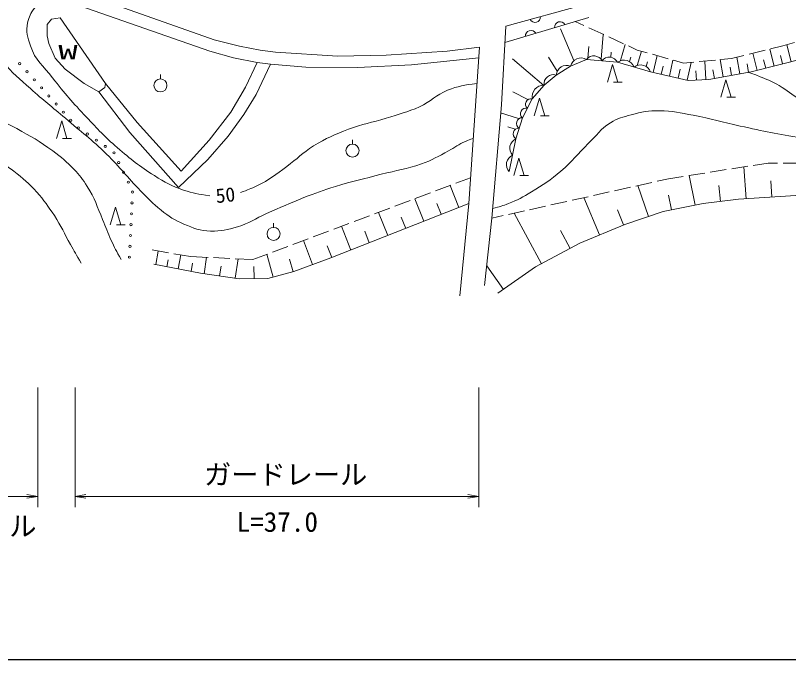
# Model space of a CAD drawing. Units: millimetres, scale not verified. Extents: x 40000 to 680000, y 20000 to 380000.
# Drawn here: x 385188 to 456223, y 205000 to 264217 of the extents above; entities that cross this region are included whole.
import ezdxf
from ezdxf.enums import TextEntityAlignment as Align

# ---------------------------------------------------------------- set-up
doc = ezdxf.new("R2010")
doc.units = ezdxf.units.MM
doc.header["$LTSCALE"] = 1000
for name, color, linetype, lineweight in [('M-STR-HTXT', 7, 'Continuous', 13), ('M-TTL-BAND', 7, 'Continuous', 25), ('M-WORK', 1, 'Continuous', 13)]:
    doc.layers.add(name, color=color, linetype=linetype, lineweight=lineweight)
doc.styles.add('ＭＳ ゴシック', font='')
doc.styles.get('ＭＳ ゴシック').set_extended_font_data('MS Gothic')

# ---------------------------------------------------------------- blocks, each defined once
blk = doc.blocks.new('open_arrow')
at = {"color": 0, "linetype": 'Continuous', "lineweight": -2}
blk.add_lwpolyline([(7.5, 1.25), (0, 0), (7.5, -1.25)], dxfattribs=at)

msp = doc.modelspace()

# ---------------------------------------------------------------- linework, layer by layer
at = {"layer": 'M-STR-HTXT'}
for p, q in [((387229, 230000), (387229, 219000)), ((390659, 230000), (390659, 219000)), ((427754, 230000), (427754, 219000)), ((371762, 220000), (387229, 220000)), ((390659, 220000), (427754, 220000))]:
    msp.add_line(p, q, dxfattribs=at)
at = {"layer": 'M-TTL-BAND'}
msp.add_line((40000, 205000), (579000, 205000), dxfattribs=at)
at = {"layer": 'M-WORK'}
for p, q in [((371237, 272071), (403037, 260934)), ((388232, 267366), (403449, 261988)), ((430250, 263239), (437379, 265200)), ((388093, 263380), (388499, 263884)), ((388499, 263884), (389296, 263998)), ((389296, 263998), (393458, 257967)), ((437884, 264037), (430166, 261731)), ((436614, 263657), (437423, 263287)), ((388093, 262340), (388093, 263380)), ((429849, 256003), (430250, 263239)), ((436498, 260075), (435283, 262984)), ((437878, 263078), (439241, 262454)), ((388255, 261641), (388093, 262340)), ((438991, 260203), (439198, 262473)), ((439696, 262245), (441060, 261620)), ((388841, 260291), (388255, 261641)), ((403449, 261988), (405778, 261391)), ((440793, 260064), (441224, 261545)), ((441514, 261412), (442323, 261041)), ((454556, 261134), (455712, 261415)), ((455712, 261415), (456782, 261722)), ((456458, 259962), (456060, 261515)), ((403037, 260934), (405219, 260316)), ((405778, 261391), (407680, 261025)), ((407680, 261025), (409070, 260830)), ((409070, 260830), (414801, 260489)), ((419239, 260562), (424848, 260928)), ((424848, 260928), (427820, 261291)), ((426845, 246939), (427820, 261291)), ((437777, 260281), (437877, 261373)), ((439894, 260370), (439938, 260852)), ((442323, 261041), (443242, 260781)), ((442328, 259630), (442708, 260932)), ((452613, 260661), (454071, 261016)), ((453347, 259165), (452943, 260741)), ((454905, 259564), (454506, 261122)), ((389751, 259284), (388841, 260291)), ((405219, 260316), (407398, 259877)), ((414801, 260489), (419239, 260562)), ((421567, 259682), (427754, 260315)), ((433739, 257789), (430864, 260222)), ((434970, 259107), (434180, 260372)), ((441600, 259982), (441719, 260390)), ((443723, 260645), (445166, 260235)), ((443796, 258970), (444147, 260524)), ((445271, 258636), (445604, 260111)), ((445648, 260099), (446567, 259838)), ((448023, 259978), (449516, 260121)), ((448612, 258325), (448525, 260026)), ((450209, 258569), (449929, 260161)), ((450014, 260169), (450972, 260261)), ((450972, 260261), (452127, 260542)), ((451753, 258840), (451482, 260385)), ((452795, 259024), (457746, 260292)), ((454126, 259364), (453926, 260143)), ((455682, 259763), (455483, 260540)), ((391507, 257950), (389751, 259284)), ((406315, 257628), (407398, 259877)), ((407314, 256945), (408634, 259731)), ((407398, 259877), (408634, 259731)), ((408634, 259731), (411861, 259463)), ((411861, 259463), (416640, 259438)), ((416640, 259438), (421567, 259682)), ((439580, 258099), (440060, 259699)), ((440060, 259699), (440540, 258099)), ((443129, 259531), (443250, 259943)), ((444533, 258803), (444700, 259540)), ((446567, 259838), (447525, 259930)), ((446914, 258264), (447285, 259907)), ((450981, 258705), (450845, 259477)), ((452555, 258981), (452414, 259783)), ((398509, 258387), (398509, 258787)), ((443549, 259026), (447008, 258243)), ((446092, 258450), (446278, 259272)), ((447762, 258282), (447718, 259132)), ((448910, 258341), (452795, 259024)), ((449413, 258429), (449273, 259225)), ((392840, 257203), (391507, 257950)), ((393458, 257967), (393409, 257593)), ((393458, 257967), (396365, 254385)), ((440940, 258099), (440140, 258099)), ((447008, 258243), (448910, 258341)), ((449993, 256709), (450473, 258309)), ((450473, 258309), (450953, 256709)), ((393409, 257593), (392840, 257203)), ((392840, 257203), (395706, 253458)), ((404973, 255336), (406315, 257628)), ((432255, 256484), (430898, 257192)), ((406168, 255116), (407314, 256945)), ((432864, 255002), (433344, 256602)), ((433344, 256602), (433824, 255002)), ((451353, 256709), (450553, 256709)), ((428963, 245583), (429849, 256003)), ((402998, 252751), (404973, 255336)), ((404729, 253117), (406168, 255116)), ((431419, 254737), (429767, 255260)), ((388963, 252917), (389443, 254517)), ((389443, 254517), (389923, 252917)), ((396365, 254385), (400413, 249898)), ((434224, 255002), (433424, 255002)), ((431116, 253756), (430436, 253971)), ((390323, 252917), (389523, 252917)), ((395706, 253458), (400169, 248410)), ((402852, 250971), (404729, 253117)), ((400413, 249898), (402998, 252751)), ((416158, 252390), (416158, 252790)), ((400169, 248410), (402852, 250971)), ((430972, 249490), (431452, 251090)), ((431452, 251090), (431932, 249490)), ((450997, 250119), (452478, 250353)), ((452319, 247361), (452126, 250297)), ((452972, 250431), (454347, 250649)), ((454347, 250649), (455218, 250649)), ((455718, 250649), (457218, 250649)), ((432332, 249490), (431532, 249490)), ((445178, 249198), (446552, 249415)), ((447046, 249493), (448528, 249728)), ((447650, 246781), (447105, 249503)), ((449021, 249806), (450503, 250040)), ((425663, 248783), (427004, 249286)), ((442194, 248533), (443658, 248859)), ((444146, 248968), (445178, 249198)), ((454699, 247517), (454601, 249005)), ((423791, 248081), (425195, 248608)), ((425915, 246571), (425120, 248579)), ((438290, 247662), (439754, 247989)), ((440242, 248098), (441706, 248424)), ((443342, 245730), (442381, 248574)), ((449979, 247109), (449811, 248570)), ((422702, 245299), (421884, 247365)), ((421918, 247378), (423322, 247905)), ((436338, 247227), (437802, 247554)), ((438850, 244035), (437428, 247470)), ((445472, 246345), (445200, 247706)), ((448370, 246925), (451614, 247315)), ((451614, 247315), (457930, 247729)), ((393904, 244979), (394384, 246579)), ((394384, 246579), (394864, 244979)), ((414163, 241920), (426845, 246939)), ((418173, 245973), (419577, 246500)), ((420046, 246675), (421450, 247202)), ((424308, 245935), (423911, 246939)), ((426015, 238428), (426845, 246939)), ((432434, 246357), (433898, 246683)), ((434386, 246792), (435850, 247119)), ((444712, 246193), (448370, 246925)), ((416301, 245270), (417705, 245797)), ((419396, 243991), (418555, 246116)), ((428963, 245583), (429994, 245813)), ((430482, 245922), (431946, 246248)), ((433529, 241391), (431022, 246042)), ((441069, 244954), (440495, 246341)), ((441176, 244998), (444712, 246193)), ((408903, 244733), (408903, 245133)), ((414428, 244567), (415832, 245094)), ((421049, 244645), (420640, 245678)), ((428280, 239402), (428963, 245583)), ((395264, 244979), (394464, 244979)), ((412556, 243865), (413960, 244392)), ((415996, 242646), (415131, 244831)), ((417696, 243318), (417276, 244381)), ((436147, 242802), (435265, 244439)), ((437055, 243291), (441176, 244998)), ((410683, 243162), (412087, 243689)), ((408810, 242459), (410215, 242986)), ((412482, 241306), (411669, 243532)), ((414248, 241953), (413815, 243046)), ((432982, 241096), (437055, 243291)), ((397735, 242659), (399256, 242396)), ((398075, 241318), (398315, 242558)), ((399749, 242311), (401271, 242049)), ((407001, 241781), (408342, 242284)), ((408873, 240152), (408284, 242262)), ((399101, 241120), (399225, 241761)), ((400126, 240922), (400374, 242204)), ((401271, 242049), (402887, 241973)), ((402519, 240475), (402739, 241980)), ((403387, 241950), (404885, 241880)), ((405379, 240057), (405640, 241844)), ((405385, 241856), (407001, 241781)), ((410699, 240661), (410381, 241803)), ((410781, 240684), (414163, 241920)), ((397905, 241351), (402197, 240522)), ((401321, 240691), (401466, 241438)), ((403949, 240266), (404079, 241160)), ((407126, 240055), (407084, 241149)), ((430024, 239034), (428513, 241201)), ((429519, 238682), (432982, 241096)), ((402197, 240522), (405758, 240001)), ((408391, 240018), (410781, 240684)), ((405758, 240001), (408391, 240018))]:
    msp.add_line(p, q, dxfattribs=at)
msp.add_lwpolyline([(443549, 259026), (440509, 259912), (437663, 260172), (436184, 259554), (434883, 258741), (433753, 257806), (432680, 256538), (431778, 254807), (431168, 252880), (430559, 249856)], dxfattribs=at)
for centre, radius in [((385580, 259787), 100), ((386249, 259043), 100), ((386918, 258300), 100), ((398509, 257787), 600), ((387587, 257557), 100), ((388256, 256814), 100), ((388925, 256070), 100), ((389594, 255327), 100), ((390263, 254584), 100), ((390973, 253888), 100), ((391795, 253317), 100), ((392616, 252746), 100), ((393437, 252176), 100), ((416158, 251790), 600), ((394242, 251592), 100), ((394678, 250692), 100), ((395114, 249792), 100), ((395551, 248892), 100), ((395939, 247982), 100), ((395892, 246983), 100), ((395846, 245984), 100), ((395799, 244985), 100), ((408903, 244133), 600), ((395753, 243986), 100), ((395706, 242988), 100), ((395659, 241989), 100)]:
    msp.add_circle(centre, radius, dxfattribs=at)
for centre, radius, start, end in [((432920, 264090), 512, 208.06079, 2.70002), ((435234, 263127), 512, 29.31676, 183.95599), ((432551, 262326), 512, 29.31676, 183.95599), ((437156, 259306), 1003, 59.62765, 165.70147), ((438335, 259671), 838, 26.2753, 143.27681), ((439757, 259541), 838, 26.2753, 143.27681), ((441105, 259130), 983, 20.14006, 127.36306), ((435817, 258694), 935, 66.91243, 177.09833), ((442625, 258687), 983, 20.14006, 127.36306), ((434619, 257910), 872, 72.37535, 186.82915), ((433723, 256744), 1062, 88.33327, 191.19401), ((432542, 256060), 498, 73.80656, 231.14299), ((432090, 255194), 498, 73.80656, 231.14299), ((431739, 254289), 519, 85.69503, 239.18443), ((431434, 253326), 519, 85.69503, 239.18443), ((431549, 252017), 943, 113.77183, 223.43064), ((431244, 250505), 943, 113.77183, 223.43064)]:
    msp.add_arc(centre, radius, start, end, dxfattribs=at)
for points, knots in [([(452555, 258981), (453148, 258773), (453313, 258710), (453790, 258512), (454420, 258251), (454779, 258111), (455369, 257769), (456136, 257325), (456484, 256945), (457254, 256508), (458175, 255987), (458693, 255658), (459710, 255366), (460604, 255110), (461132, 255045), (462060, 254981), (463292, 254897), (463991, 254969), (465219, 255101), (466934, 255286), (467853, 255653), (469533, 256043), (472194, 256661), (473688, 257002), (476323, 257723), (478528, 258326), (479777, 258630), (481938, 259375), (484065, 260109), (485231, 260604), (487274, 261546), (489154, 262412), (490102, 263111), (491973, 263995), (493684, 264802), (494727, 265070), (496414, 265926), (497660, 266559), (498391, 266887), (499500, 267738), (500679, 268642), (501256, 269258), (502268, 270346), (503266, 271420), (503774, 272074), (504617, 273273), (505307, 274254), (505457, 274958), (506170, 275922), (506622, 276533), (506832, 276953), (507465, 277375), (508069, 277778), (508489, 277889), (509197, 278052), (510009, 278240), (510494, 278211), (511327, 278192), (512080, 278174), (512503, 278101), (513237, 277935), (514133, 277733), (514593, 277471), (515469, 277196), (516305, 276934), (516747, 276636), (517619, 276559), (518359, 276494), (518773, 276657), (519511, 276738), (520414, 276838), (520912, 277025), (521821, 277017), (522350, 277012), (522675, 277001), (523155, 276778), (523750, 276502), (523966, 276148), (524429, 275683), (525110, 274999), (525301, 274430), (526042, 273811), (526714, 273250), (527137, 272982), (527914, 272577), (528886, 272068), (529522, 271992), (530562, 271641), (532964, 270829), (533794, 270642), (536794, 269829)], [0, 0, 0, 0, 1, 1, 1, 2, 2, 2, 3, 3, 3, 4, 4, 4, 5, 5, 5, 6, 6, 6, 7, 7, 7, 8, 8, 8, 9, 9, 9, 10, 10, 10, 11, 11, 11, 12, 12, 12, 13, 13, 13, 14, 14, 14, 15, 15, 15, 16, 16, 16, 17, 17, 17, 18, 18, 18, 19, 19, 19, 20, 20, 20, 21, 21, 21, 22, 22, 22, 23, 23, 23, 24, 24, 24, 25, 25, 25, 26, 26, 26, 27, 27, 27, 28, 28, 28, 29, 29, 29, 30, 30, 30, 30]), ([(429039, 246477), (429717, 246645), (429929, 246715), (430482, 246920), (431349, 247243), (431795, 247527), (432593, 247995), (433713, 248653), (434319, 249071), (435314, 249907), (436379, 250802), (436825, 251466), (437823, 252436), (438604, 253195), (438932, 253767), (439854, 254347), (440531, 254773), (440992, 254878), (441765, 255084), (442760, 255349), (443344, 255483), (444374, 255462), (445590, 255437), (446265, 255270), (447460, 255044), (449162, 254723), (450086, 254407), (451781, 254048), (453973, 253584), (455195, 253275), (457416, 252973), (459365, 252709), (460468, 252636), (462433, 252555), (464057, 252488), (464972, 252469), (466595, 252555), (468524, 252658), (469615, 252713), (471513, 253073), (473698, 253488), (474855, 254012), (476969, 254706), (479479, 255529), (480845, 256108), (483340, 256975), (485341, 257670), (486457, 258074), (488478, 258708), (490646, 259388), (491919, 259577), (494073, 260301), (496002, 260949), (497094, 261317), (498911, 262232), (500147, 262854), (500852, 263222), (501918, 264104), (503037, 265029), (503591, 265652), (504467, 266812), (505589, 268299), (506000, 269282), (506936, 270894), (507752, 272300), (507847, 273340), (508947, 274537), (509509, 275151), (509867, 275522), (510639, 275832), (511174, 276046), (511518, 276135), (512093, 276091), (512723, 276042), (513085, 275900), (513626, 275573), (514434, 275084), (514817, 274694), (515478, 274020), (516594, 272879), (517028, 272069), (518086, 270874), (519056, 269778), (519512, 269060), (520655, 268146), (521425, 267529), (521897, 267188), (522825, 266852), (523884, 266467), (524449, 266505), (525692, 266533)], [0, 0, 0, 0, 1, 1, 1, 2, 2, 2, 3, 3, 3, 4, 4, 4, 5, 5, 5, 6, 6, 6, 7, 7, 7, 8, 8, 8, 9, 9, 9, 10, 10, 10, 11, 11, 11, 12, 12, 12, 13, 13, 13, 14, 14, 14, 15, 15, 15, 16, 16, 16, 17, 17, 17, 18, 18, 18, 19, 19, 19, 20, 20, 20, 21, 21, 21, 22, 22, 22, 23, 23, 23, 24, 24, 24, 25, 25, 25, 26, 26, 26, 27, 27, 27, 28, 28, 28, 29, 29, 29, 30, 30, 30, 30]), ([(391233, 241429), (390749, 242273), (390627, 242488), (390241, 243168), (389658, 244200), (389418, 244831), (388762, 245818), (388177, 246699), (387843, 247195), (387136, 247981), (386391, 248810), (385903, 249215), (385023, 249899), (383735, 250899), (382954, 251388), (381544, 252208), (380267, 252950), (379519, 253312), (378178, 253931), (377055, 254450), (376363, 254593), (375236, 255102), (374462, 255451), (373961, 255547), (373285, 256061), (372798, 256431), (372556, 256699), (372228, 257215), (371813, 257869), (371694, 258308), (371480, 259052), (371194, 260047), (371183, 260639), (370976, 261653), (370755, 262736), (370678, 263355), (370375, 264417), (370029, 265626), (369804, 266303), (369269, 267441), (368678, 268698), (368239, 269354), (367440, 270489), (366591, 271697), (366213, 272100), (365024, 273396)], [0, 0, 0, 0, 1, 1, 1, 2, 2, 2, 3, 3, 3, 4, 4, 4, 5, 5, 5, 6, 6, 6, 7, 7, 7, 8, 8, 8, 9, 9, 9, 10, 10, 10, 11, 11, 11, 12, 12, 12, 13, 13, 13, 14, 14, 14, 15, 15, 15, 15]), ([(371237, 272071), (371728, 271275), (371863, 271020), (372212, 270319), (372781, 269174), (372961, 268469), (373382, 267262), (373966, 265590), (374033, 264558), (374748, 262938), (375193, 261929), (375433, 261342), (376081, 260450), (376923, 259292), (377427, 258651), (378471, 257670), (379166, 257017), (379573, 256653), (380389, 256158), (381254, 255634), (381818, 255488), (382730, 255053), (383735, 254573), (384320, 254347), (385299, 253817), (386638, 253092), (387390, 252672), (388616, 251769), (389431, 251168), (389869, 250796), (390567, 250062), (391100, 249501), (391366, 249151), (391786, 248501), (392497, 247401), (392673, 246660), (393200, 245461), (393526, 244720), (393640, 244276), (393981, 243542), (394306, 242841), (394436, 242605), (394891, 241787)], [0, 0, 0, 0, 1, 1, 1, 2, 2, 2, 3, 3, 3, 4, 4, 4, 5, 5, 5, 6, 6, 6, 7, 7, 7, 8, 8, 8, 9, 9, 9, 10, 10, 10, 11, 11, 11, 12, 12, 12, 13, 13, 13, 14, 14, 14, 14]), ([(381344, 268531), (381387, 267162), (381402, 266726), (381589, 265588), (381779, 264425), (381861, 263746), (382320, 262661), (382810, 261506), (383269, 260936), (384052, 259954), (384909, 258880), (385551, 258421), (386564, 257491), (387778, 256376), (388532, 255835), (389783, 254760), (391267, 253484), (392164, 252838), (393563, 251468), (394844, 250214), (395425, 249379), (396684, 248103), (397394, 247383), (397770, 246950), (398562, 246322), (399316, 245725), (399772, 245403), (400659, 245030), (401575, 244644), (402129, 244430), (403122, 244396), (404096, 244363), (404650, 244514), (405585, 244786), (406690, 245107), (407215, 245540), (408268, 246005), (409595, 246591), (410333, 246933), (411682, 247469), (412799, 247912), (413437, 248133), (414584, 248493), (416211, 249003), (417153, 249182), (418803, 249615), (420240, 249991), (421082, 250079), (422485, 250566), (423503, 250919), (424012, 251272), (424972, 251761), (425596, 252078), (425888, 252369), (426533, 252639), (426809, 252753), (426911, 252798), (427250, 252906)], [0, 0, 0, 0, 1, 1, 1, 2, 2, 2, 3, 3, 3, 4, 4, 4, 5, 5, 5, 6, 6, 6, 7, 7, 7, 8, 8, 8, 9, 9, 9, 10, 10, 10, 11, 11, 11, 12, 12, 12, 13, 13, 13, 14, 14, 14, 15, 15, 15, 16, 16, 16, 17, 17, 17, 18, 18, 18, 19, 19, 19, 19]), ([(387911, 265789), (387442, 265451), (387250, 265302), (386936, 264889), (386585, 264428), (386427, 264112), (386307, 263545), (386134, 262725), (386302, 262210), (386562, 261413), (386995, 260085), (387749, 259582), (388600, 258476), (389732, 257002), (390438, 256230), (391713, 254877), (392780, 253745), (393356, 253080), (394542, 252073), (395817, 250990), (396537, 250373), (397956, 249488), (398948, 248869), (399526, 248519), (400638, 248157), (401548, 247862), (401935, 247791), (403034, 247648)], [0, 0, 0, 0, 1, 1, 1, 2, 2, 2, 3, 3, 3, 4, 4, 4, 5, 5, 5, 6, 6, 6, 7, 7, 7, 8, 8, 8, 9, 9, 9, 9]), ([(405863, 247949), (406574, 248187), (406797, 248290), (407375, 248558), (408536, 249099), (409090, 249590), (410130, 250339), (411106, 251041), (411546, 251585), (412569, 252216), (413755, 252948), (414487, 253255), (415788, 253753), (417105, 254257), (417906, 254350), (419251, 254777), (420459, 255161), (421168, 255302), (422323, 255826), (423382, 256305), (423802, 256915), (424884, 257338), (425897, 257733), (426365, 257805), (427594, 257970)], [0, 0, 0, 0, 1, 1, 1, 2, 2, 2, 3, 3, 3, 4, 4, 4, 5, 5, 5, 6, 6, 6, 7, 7, 7, 8, 8, 8, 8])]:
    msp.add_open_spline(points, degree=3, knots=knots, dxfattribs=at)

# ---------------------------------------------------------------- block references
at = {"layer": 'M-STR-HTXT', "xscale": 133, "yscale": 133, "rotation": 180}
for p in [(387229, 220000), (427754, 220000)]:
    msp.add_blockref('open_arrow', p, dxfattribs=at)
at = {"layer": 'M-STR-HTXT', "xscale": 133, "yscale": 133}
msp.add_blockref('open_arrow', (390659, 220000), dxfattribs=at)

# ---------------------------------------------------------------- texts
at = {"layer": 'M-STR-HTXT', "style": 'ＭＳ ゴシック'}
for p in [(410014, 222008), (379621, 217267)]:
    msp.add_text('ガードレール', height=1833, dxfattribs=at).set_placement(p, align=Align.MIDDLE_CENTER)
msp.add_text('L=37.0', height=1833, dxfattribs=at).set_placement((409246, 216192), align=Align.BOTTOM_CENTER)
at = {"layer": 'M-WORK', "style": 'ＭＳ ゴシック', "width": 2}
msp.add_text('W', height=1320, dxfattribs=at).set_placement((390014, 260853), align=Align.MIDDLE_CENTER)
at = {"layer": 'M-WORK', "style": 'ＭＳ ゴシック'}
msp.add_text('50', height=1320, rotation=6.069, dxfattribs=at).set_placement((404480, 247709), align=Align.MIDDLE_CENTER)

doc.saveas('drawing.dxf')
